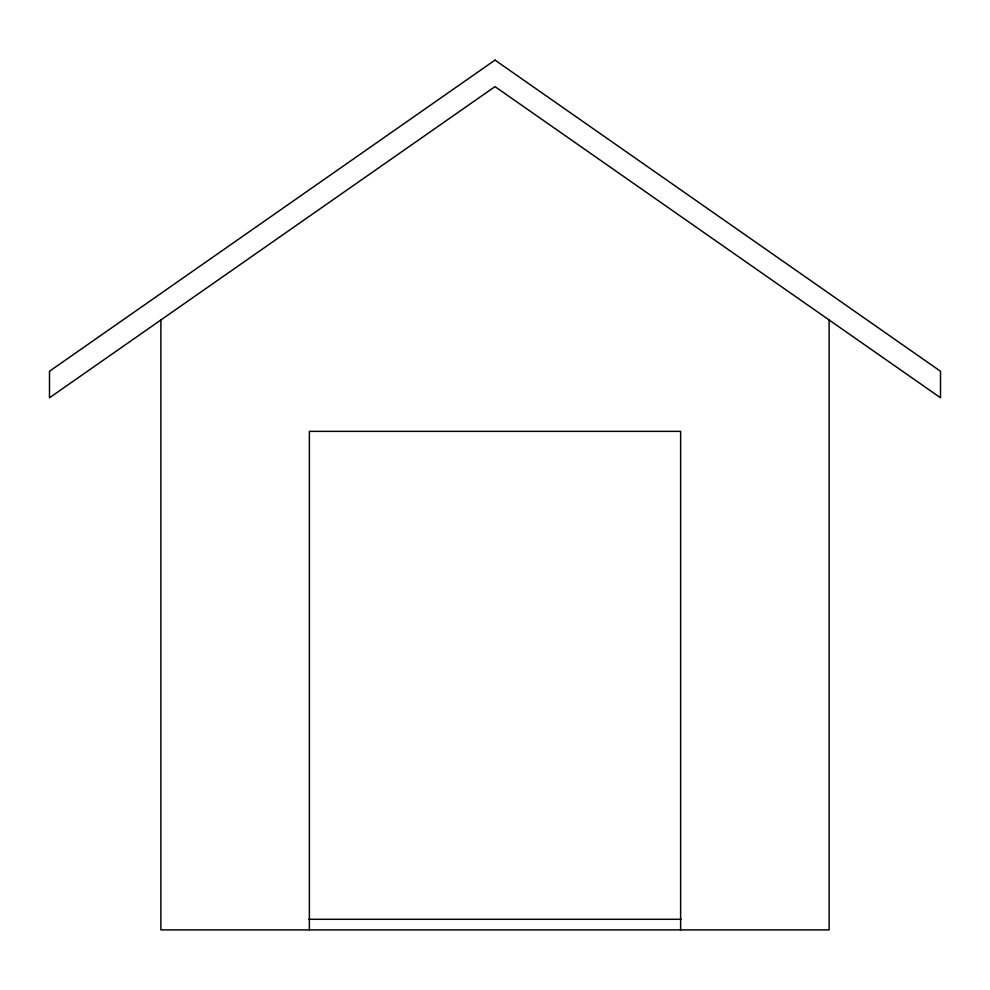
<?xml version="1.0" encoding="UTF-8"?>
<svg xmlns="http://www.w3.org/2000/svg" width="990" height="990" viewBox="0 0 990 990"><rect width="100%" height="100%" fill="white"/><g stroke="black" fill="none" stroke-linecap="round" stroke-linejoin="round"><path stroke-width="1.49" d="M308.793 919.289L681.207 919.289M829.125 319.98L829.125 929.895L160.875 929.895L160.875 319.98M680.625 929.895L680.625 431.355L309.375 431.355L309.375 929.895M495 60.105L49.5 371.25L49.5 397.77L495 86.625L940.5 397.77L940.5 371.25L495 60.105"/></g></svg>
